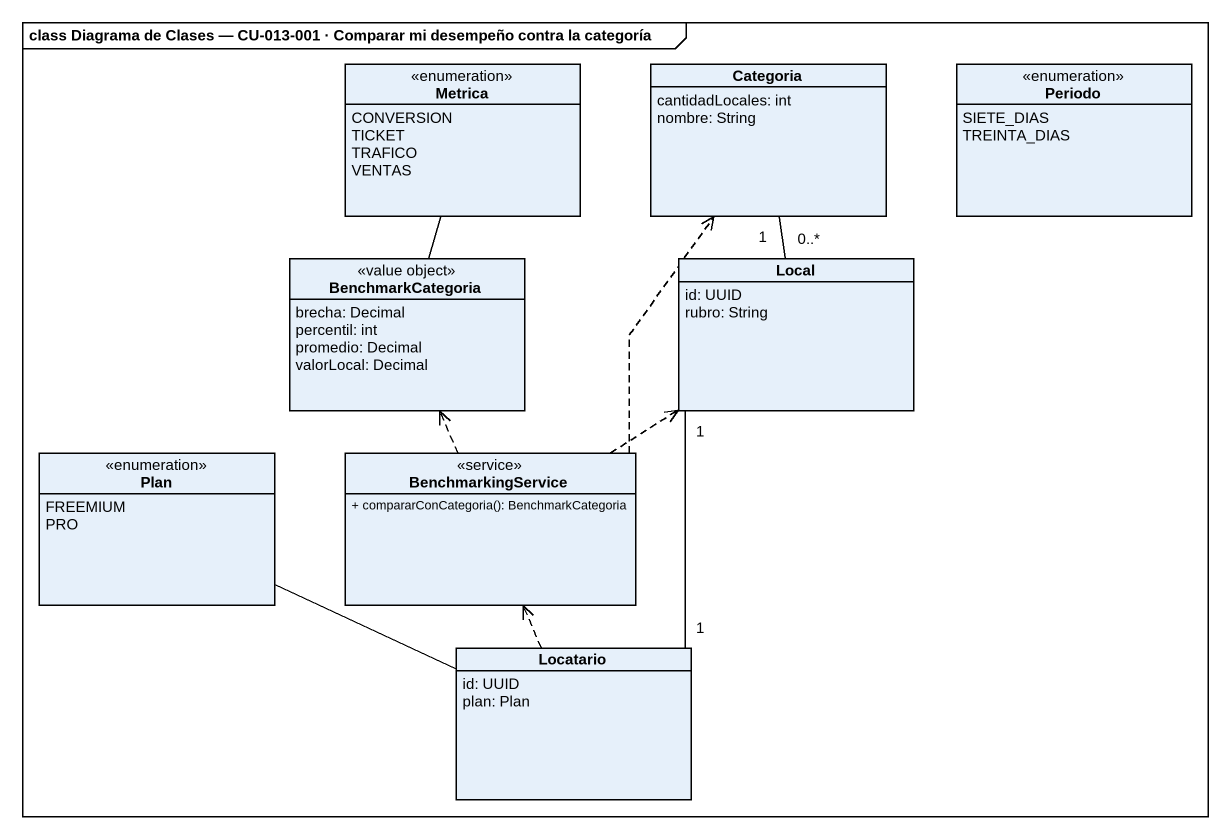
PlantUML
@startuml
mainframe class Diagrama de Clases — CU-013-001 · Comparar mi desempeño contra la categoría
hide circle
hide empty members
skinparam classAttributeIconSize 0
enum Metrica {
  CONVERSION
  TICKET
  TRAFICO
  VENTAS
}
class Categoria {
  cantidadLocales: int
  nombre: String
}
enum Periodo {
  SIETE_DIAS
  TREINTA_DIAS
}
class BenchmarkCategoria <<value object>> {
  brecha: Decimal
  percentil: int
  promedio: Decimal
  valorLocal: Decimal
}
class Local {
  id: UUID
  rubro: String
}
enum Plan {
  FREEMIUM
  PRO
}
class BenchmarkingService <<service>> {
  + compararConCategoria(): BenchmarkCategoria
}
class Locatario {
  id: UUID
  plan: Plan
}
BenchmarkCategoria -up- Metrica
Local "0..*" -up- "1" Categoria
BenchmarkingService .up.> Categoria
BenchmarkingService .up.> BenchmarkCategoria
BenchmarkingService .up.> Local
Locatario "1" -up- "1" Local
Locatario -left- Plan
Locatario .up.> BenchmarkingService
@enduml
